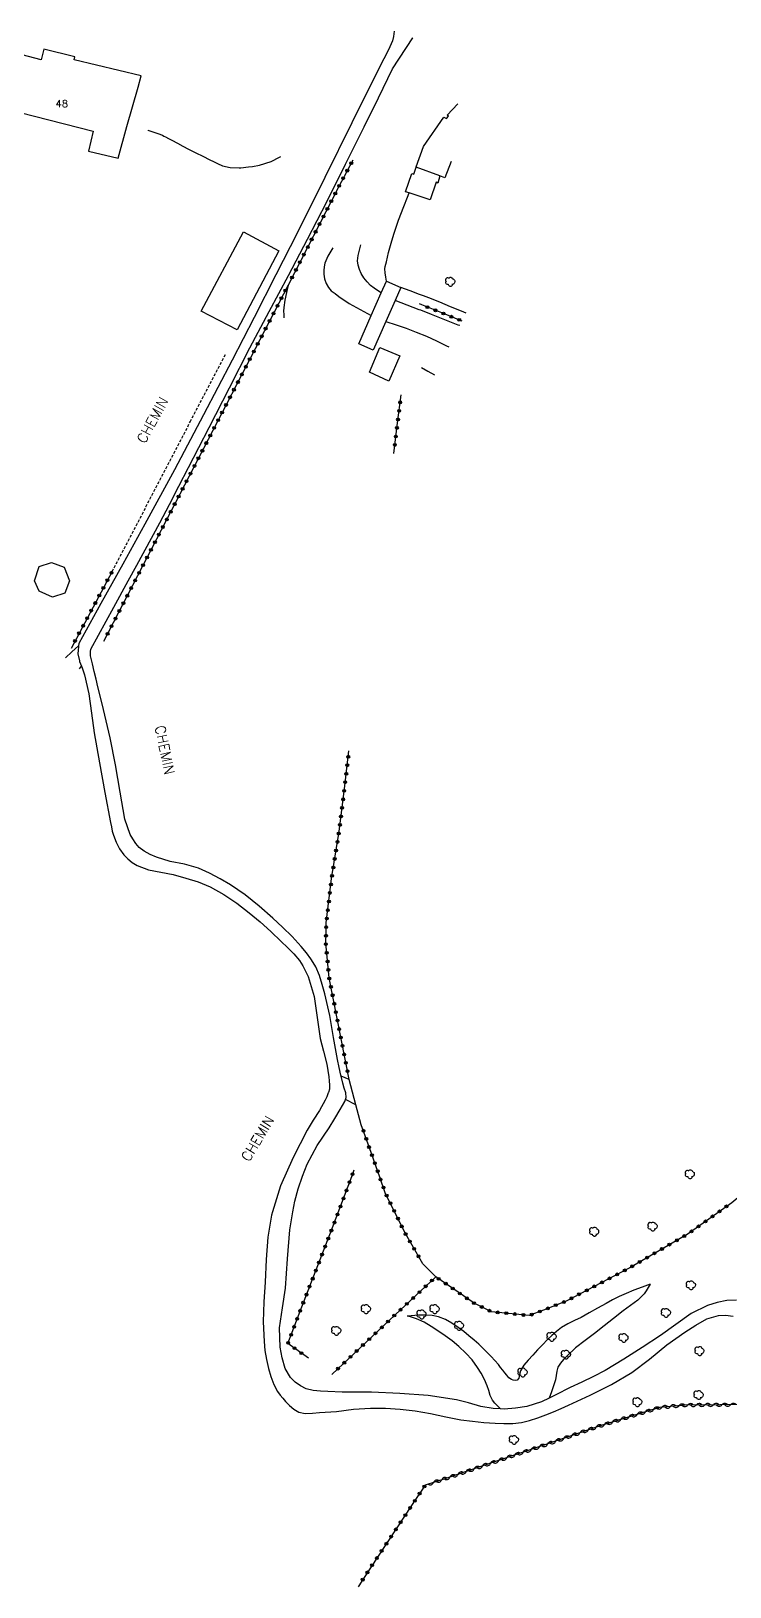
# Model space of a CAD drawing. Header units: millimetres. Extents: x 81000 to 81848, y 145999 to 147000.
# Drawn here: x 81264.5 to 81386.5, y 146378.8 to 146650.4 of the extents above; entities that cross this region are included whole.
import ezdxf
from ezdxf.enums import TextEntityAlignment as Align

# ---------------------------------------------------------------- set-up
doc = ezdxf.new("R2010")
doc.units = ezdxf.units.MM
doc.linetypes.add('DASHED', pattern=[0.75, 0.5, -0.25])
doc.layers.get('0').update_dxf_attribs({"linetype": 'CONTINUOUS'})
for name, color, linetype in [('W0017', 7, 'CONTINUOUS'), ('W0071', 7, 'CONTINUOUS'), ('W0101', 7, 'CONTINUOUS'), ('W0104', 1, 'CONTINUOUS'), ('W0112', 1, 'DASHED'), ('W0120', 7, 'CONTINUOUS'), ('W0211', 2, 'CONTINUOUS'), ('W0214', 2, 'CONTINUOUS'), ('W0300', 7, 'CONTINUOUS'), ('W0310', 3, 'CONTINUOUS'), ('W0322', 7, 'CONTINUOUS'), ('W0323', 7, 'CONTINUOUS'), ('W0330', 7, 'CONTINUOUS'), ('W0989', 7, 'CONTINUOUS'), ('W0991', 7, 'CONTINUOUS')]:
    doc.layers.add(name, color=color, linetype=linetype)
doc.styles.get("Standard").update_dxf_attribs({"font": 'romans.shx', "width": 0.85})

# ---------------------------------------------------------------- blocks, each defined once
blk = doc.blocks.new('T300')
for p, q in [((-0.8, 0.51), (-0.86, 0.34)), ((-0.86, 0.34), (-0.86, 0.17)), ((-0.86, 0.17), (-0.74, 0.06)), ((-0.69, 0.63), (-0.8, 0.51)), ((-0.8, -0.06), (-0.74, 0.06)), ((-0.74, 0.06), (-0.69, 0.11)), ((-0.57, 0.69), (-0.69, 0.63)), ((-0.46, 0.69), (-0.57, 0.69)), ((-0.29, 0.63), (-0.46, 0.69)), ((-0.29, 0.63), (-0.17, 0.74)), ((-0.23, 0.57), (-0.29, 0.63)), ((-0.17, 0.74), (-0.06, 0.8)), ((-0.06, 0.8), (0.06, 0.8)), ((0.06, 0.8), (0.23, 0.74)), ((0.23, 0.74), (0.34, 0.63)), ((0.34, 0.63), (0.4, 0.51)), ((0.46, 0.46), (0.34, 0.46)), ((0.4, 0.51), (0.4, 0.46)), ((0.57, 0.4), (0.46, 0.46)), ((0.57, 0.4), (0.69, 0.29)), ((0.69, 0.29), (0.74, 0.17)), ((0.74, 0.06), (0.69, -0.17)), ((0.74, 0.17), (0.74, 0.06)), ((-0.8, -0.17), (-0.8, -0.06)), ((-0.8, -0.23), (-0.8, -0.17)), ((-0.74, -0.34), (-0.8, -0.23)), ((-0.69, -0.4), (-0.74, -0.34)), ((-0.51, -0.46), (-0.69, -0.4)), ((-0.4, -0.46), (-0.51, -0.46)), ((-0.4, -0.46), (-0.34, -0.46)), ((-0.34, -0.46), (-0.34, -0.4)), ((-0.34, -0.51), (-0.34, -0.46)), ((-0.29, -0.63), (-0.34, -0.51)), ((-0.17, -0.74), (-0.29, -0.63)), ((-0.06, -0.8), (-0.17, -0.74)), ((0.06, -0.8), (-0.06, -0.8)), ((0.17, -0.74), (0.06, -0.8)), ((0.23, -0.69), (0.17, -0.74)), ((0.29, -0.46), (0.23, -0.46)), ((0.29, -0.63), (0.23, -0.69)), ((0.46, -0.4), (0.29, -0.46)), ((0.34, -0.51), (0.29, -0.63)), ((0.34, -0.51), (0.34, -0.46)), ((0.57, -0.34), (0.46, -0.4)), ((0.63, -0.29), (0.57, -0.34)), ((0.69, -0.17), (0.63, -0.29))]:
    blk.add_line(p, q)
blk = doc.blocks.new('t310o')
at = {"color": 0, "linetype": 'Continuous'}
for centre, start, end in [((-0.5, 0.38), 216.8699, 323.1304), ((0.5, -0.37), 36.8699, 143.1303)]:
    blk.add_arc(centre, 0.625, start, end, dxfattribs=at)
blk = doc.blocks.new('t323o')
at = {"color": 0, "linetype": 'Continuous'}
for radius in [0.25, 0.15]:
    blk.add_circle((0, 0), radius, dxfattribs=at)
blk = doc.blocks.new('t322o')
at = {"color": 0, "linetype": 'Continuous'}
for radius in [0.25, 0.15]:
    blk.add_circle((0, 0), radius, dxfattribs=at)

msp = doc.modelspace()

# ---------------------------------------------------------------- linework, layer by layer
at = {"layer": 'W0017'}
for points in [[(81284.87, 146633.13), (81284.88, 146633.12), (81285.74, 146632.86), (81286.58, 146632.57), (81287.4, 146632.23), (81287.64, 146632.11), (81287.96, 146631.96), (81288.5, 146631.68), (81289.05, 146631.39), (81290.03, 146630.86), (81291, 146630.32), (81291.98, 146629.79), (81293.22, 146629.18), (81294.46, 146628.6), (81295.67, 146627.95), (81296.33, 146627.65), (81297.02, 146627.31), (81297.91, 146626.9)], [(81297.91, 146626.9), (81299.24, 146626.64), (81300.81, 146626.55), (81301.09, 146626.54), (81302.45, 146626.7), (81303.16, 146626.79), (81304.35, 146627.02), (81306.4, 146627.66), (81307.88, 146628.42), (81308.07, 146628.51)], [(81272.77, 146543.12), (81271.62, 146542.07), (81270.49, 146541.04)], [(81272.91, 146539.08), (81273.29, 146539.54)], [(81320.01, 146467.39), (81318.62, 146468)], [(81321.21, 146462.98), (81319.38, 146463.91)]]:
    msp.add_lwpolyline(points, dxfattribs=at)
at = {"layer": 'W0071'}
for points in [[(81327.86, 146650.42), (81327.74, 146649.48), (81327.6, 146648.75), (81326.88, 146647.14), (81326.06, 146645.56), (81325.24, 146643.99), (81320.51, 146634.41), (81315.77, 146624.84), (81310.99, 146615.29), (81307.22, 146607.85), (81303.42, 146600.41), (81299.59, 146593), (81294.57, 146583.41), (81289.49, 146573.86), (81284.34, 146564.34), (81280.52, 146557.4), (81276.67, 146550.48), (81272.82, 146543.55)], [(81274.89, 146542.52), (81278.93, 146549.86), (81281.44, 146554.44), (81282.97, 146557.21), (81286.94, 146564.58), (81288.63, 146567.79), (81290.3, 146571.01), (81291.97, 146574.23), (81295.55, 146581.2), (81299.1, 146588.17), (81302.69, 146595.14), (81306.04, 146601.47), (81309.43, 146607.78), (81312.77, 146614.12), (81316.09, 146620.63), (81319.36, 146627.17), (81322.66, 146633.69), (81325.13, 146638.76), (81327.61, 146643.82), (81331.14, 146649.23), (81331.14, 146649.23)], [(81272.82, 146543.55), (81272.77, 146543.12), (81272.75, 146542.95), (81272.68, 146542.34), (81272.66, 146541.74), (81272.91, 146540.51), (81272.94, 146540.41), (81273.29, 146539.54), (81273.39, 146539.3), (81273.51, 146538.95), (81273.83, 146538.08), (81274.54, 146534.74), (81275.01, 146531.34), (81275.49, 146527.94), (81276.41, 146522.72), (81277.37, 146517.51), (81278.32, 146512.3)], [(81280.84, 146512.85), (81280.02, 146517.59), (81279.19, 146522.33), (81278.27, 146527.05), (81277.6, 146530.02), (81276.88, 146532.98), (81276.16, 146535.94), (81275.84, 146537.27), (81275.51, 146538.61), (81275.19, 146539.95), (81275.07, 146540.42), (81274.96, 146540.89), (81274.88, 146541.36), (81274.87, 146541.74), (81274.88, 146542.13), (81274.89, 146542.52)], [(81278.32, 146512.3), (81278.49, 146511.54), (81278.65, 146510.78), (81278.86, 146510.04), (81279.32, 146508.84), (81279.91, 146507.68), (81280.65, 146506.65), (81281.35, 146505.94), (81282.15, 146505.31), (81282.98, 146504.76), (81284.96, 146504), (81287.13, 146503.63), (81289.29, 146503.21), (81291.48, 146502.58), (81293.65, 146501.9), (81295.74, 146501.05), (81298.12, 146499.73), (81300.38, 146498.18), (81302.56, 146496.51), (81304.48, 146494.92), (81306.32, 146493.23), (81308.12, 146491.49), (81309.26, 146490.43), (81310.38, 146489.35), (81311.36, 146488.17), (81311.92, 146487.27), (81312.29, 146486.57), (81312.42, 146486.33), (81312.88, 146485.37), (81313.92, 146481.89), (81314.43, 146478.22), (81314.98, 146474.55), (81315.54, 146472.34), (81316.11, 146470.12), (81316.48, 146467.89), (81316.55, 146467.16), (81316.6, 146466.44), (81316.56, 146465.73), (81316.4, 146465.16), (81316.37, 146465.07), (81316.09, 146464.42), (81315.8, 146463.79), (81314.85, 146462.01), (81313.76, 146460.31), (81312.71, 146458.58), (81310.21, 146453.79), (81308.02, 146448.84), (81306.62, 146444.3), (81306.45, 146443.73), (81305.83, 146439.89), (81305.54, 146435.98), (81305.35, 146432.05), (81305.14, 146428.6), (81305, 146425.14), (81305.15, 146421.71), (81305.32, 146420.11), (81305.56, 146418.52), (81305.92, 146416.96), (81306.33, 146415.57), (81306.84, 146414.2), (81307.52, 146412.94), (81307.95, 146412.34), (81308.41, 146411.77), (81308.91, 146411.23), (81309.62, 146410.51), (81310.38, 146409.85), (81311.22, 146409.36), (81312.36, 146409.14), (81313.61, 146409.19), (81314.85, 146409.27), (81317.82, 146409.48), (81320.78, 146409.85), (81323.75, 146410.07), (81326.34, 146410.02), (81328.94, 146409.85), (81331.52, 146409.57), (81334.2, 146409.11), (81336.87, 146408.52), (81339.54, 146408.03), (81341.53, 146407.76), (81343.52, 146407.54), (81345.51, 146407.42), (81347.04, 146407.38), (81348.58, 146407.39), (81350.09, 146407.55), (81351.53, 146407.89), (81352.95, 146408.36), (81354.35, 146408.88), (81355.69, 146409.42), (81357.02, 146409.99), (81358.34, 146410.58), (81362.1, 146412.32), (81365.8, 146414.2), (81369.36, 146416.28), (81372.47, 146418.59), (81375.47, 146421.09), (81378.63, 146423.32), (81380.52, 146424.53), (81382.46, 146425.65), (81384.48, 146426.24), (81385.75, 146426.26), (81387.04, 146426.11)], [(81387.64, 146428.92), (81385.98, 146428.86), (81384.25, 146428.49), (81382.58, 146427.98), (81379.71, 146426.57), (81377.03, 146424.65), (81374.35, 146422.74), (81371.16, 146420.65), (81367.97, 146418.57), (81364.69, 146416.64), (81362.68, 146415.59), (81360.64, 146414.6), (81358.58, 146413.64), (81356.1, 146412.39), (81354.93, 146411.82), (81353.6, 146411.17), (81351.01, 146410.33), (81349.08, 146410.02), (81347.11, 146409.9), (81346.46, 146409.92), (81345.15, 146409.96), (81343, 146410.35), (81340.88, 146410.96), (81338.74, 146411.51), (81333.83, 146412.23), (81328.88, 146412.62), (81323.91, 146412.84), (81321.37, 146412.86), (81318.82, 146412.82), (81316.29, 146412.93), (81315, 146413.01), (81313.71, 146413.12), (81312.5, 146413.44), (81311.5, 146413.95), (81310.56, 146414.61), (81309.77, 146415.37), (81308.85, 146416.95), (81308.33, 146418.81), (81307.98, 146420.7), (81307.88, 146424.09), (81308.38, 146427.56), (81308.9, 146431.02), (81309.26, 146436.11), (81309.65, 146441.2), (81310.2, 146444.3), (81310.54, 146446.19), (81311.14, 146448.36), (81311.85, 146450.52), (81312.67, 146452.61), (81314.44, 146455.88), (81316.53, 146458.99), (81317.51, 146460.61), (81318.47, 146462.19), (81318.87, 146462.87), (81319.27, 146463.56), (81319.38, 146463.91), (81319.5, 146464.26), (81319.43, 146465.08), (81319.17, 146465.92), (81318.9, 146466.76), (81318.62, 146468), (81318.58, 146468.15), (81318.27, 146469.54), (81317.97, 146470.93), (81317.26, 146474.76), (81316.62, 146478.59), (81315.75, 146482.37), (81315.32, 146483.98), (81314.85, 146485.57), (81314.21, 146487.08), (81313.45, 146488.32), (81313.35, 146488.46), (81312.56, 146489.5), (81311.63, 146490.63), (81310.07, 146492.37), (81308.4, 146494.01), (81306.68, 146495.59), (81304.33, 146497.67), (81301.88, 146499.63), (81299.3, 146501.4), (81297.49, 146502.47), (81295.62, 146503.46), (81293.7, 146504.31), (81291.27, 146504.98), (81288.76, 146505.46), (81286.37, 146506.21), (81285.29, 146506.7), (81284.24, 146507.25), (81283.33, 146507.94), (81282.74, 146508.63), (81282.24, 146509.4), (81281.79, 146510.2), (81280.84, 146512.85)]]:
    msp.add_lwpolyline(points, dxfattribs=at)
at = {"layer": 'W0101'}
msp.add_lwpolyline([(81266.25, 146645.41), (81259.81, 146647.07), (81257.3, 146637.56), (81275.29, 146632.96), (81274.48, 146629.45), (81279.67, 146628.23), (81281.22, 146633.78), (81283.15, 146640.65), (81283.71, 146642.64), (81272.02, 146645.42), (81272.12, 146645.93), (81266.7, 146647.28)], close=True, dxfattribs=at)
msp.add_lwpolyline([(81337.82, 146627.67), (81336.73, 146624.81), (81335.86, 146625.14), (81331.73, 146626.68), (81331.7, 146626.7), (81332.97, 146630.28), (81336.56, 146635.38), (81336.99, 146635.17), (81337.34, 146635.59), (81337.11, 146635.73), (81338.97, 146637.7)], dxfattribs=at)
at = {"layer": 'W0104'}
msp.add_lwpolyline([(81335.86, 146625.14), (81335.5, 146623.89), (81335.2, 146624.04), (81334.16, 146620.99), (81330.51, 146622.18), (81329.88, 146622.39), (81330.96, 146625.57), (81331.31, 146625.46), (81331.73, 146626.68)], dxfattribs=at)
for points in [[(81300.49, 146598.26), (81294.17, 146601.55), (81301.55, 146615.36), (81307.73, 146612.09)], [(81326.97, 146589.33), (81323.56, 146590.86), (81325.38, 146595.21), (81328.85, 146593.73), (81326.97, 146589.33)], [(81268.22, 146551.63), (81265.91, 146552.64), (81265.1, 146554.47), (81265.88, 146556.98), (81268.02, 146557.68), (81270.27, 146556.82), (81271.17, 146554.44), (81270.37, 146552.32)]]:
    msp.add_lwpolyline(points, close=True, dxfattribs=at)
at = {"layer": 'W0112'}
msp.add_lwpolyline([(81278.62, 146556.09), (81284.55, 146567.38), (81284.54, 146567.39), (81292.28, 146582.24), (81298.51, 146594.17)], dxfattribs=at)
at = {"layer": 'W0120'}
msp.add_lwpolyline([(81324.22, 146594.72), (81321.69, 146595.84), (81323.88, 146600.79), (81325.61, 146604.71), (81326.52, 146606.76), (81329.05, 146605.64), (81328.06, 146603.41), (81326.43, 146599.71)], close=True, dxfattribs=at)
at = {"layer": 'W0211'}
for points in [[(81326.52, 146606.76), (81326.4, 146607.49), (81326.29, 146608.22), (81326.27, 146608.94), (81326.33, 146609.34), (81326.42, 146609.75), (81326.52, 146610.15), (81326.9, 146611.77), (81327.34, 146613.39), (81327.81, 146614.99), (81328.65, 146617.41), (81329.58, 146619.8), (81330.22, 146621.45), (81330.51, 146622.18)], [(81309.35, 146606.07), (81309.06, 146604.77), (81308.76, 146603.47), (81308.59, 146602.16), (81308.58, 146601.56), (81308.6, 146600.95), (81308.62, 146600.35)], [(81340.47, 146601.19), (81339.63, 146601.52), (81337.73, 146602.31), (81335.84, 146603.11), (81333.93, 146603.87), (81333.02, 146604.21), (81332.31, 146604.47), (81330.68, 146605.06), (81329.05, 146605.64)], [(81332.62, 146591.68), (81333.76, 146591.06), (81334.9, 146590.44), (81334.91, 146590.44)], [(81372.55, 146431.67), (81371.15, 146431.16), (81369.74, 146430.64), (81368.36, 146430.08), (81367.18, 146429.52), (81366.02, 146428.93), (81364.87, 146428.32), (81363.4, 146427.52), (81361.95, 146426.7), (81360.5, 146425.89), (81359.35, 146425.32), (81358.19, 146424.75), (81357.1, 146424.1), (81356.24, 146423.45), (81355.43, 146422.75), (81354.64, 146422.01), (81353.75, 146421.13), (81352.89, 146420.21), (81352.07, 146419.27), (81351.29, 146418.41), (81350.54, 146417.53), (81349.93, 146416.57), (81349.76, 146415.95), (81349.63, 146415.31), (81349.33, 146414.93), (81349.03, 146414.9), (81348.67, 146414.96), (81348.34, 146415.06), (81347.92, 146415.36), (81347.57, 146415.79), (81347.22, 146416.22), (81346.83, 146416.69), (81346.45, 146417.16), (81346.07, 146417.64), (81345.46, 146418.35), (81344.84, 146419.05), (81344.2, 146419.73), (81343.44, 146420.48), (81342.64, 146421.2), (81341.84, 146421.9), (81340.93, 146422.68), (81340.01, 146423.44), (81339.05, 146424.14), (81337.96, 146424.87), (81336.82, 146425.52), (81335.63, 146425.99), (81334.51, 146426.2), (81333.34, 146426.27), (81332.17, 146426.26), (81331.5, 146426.23), (81330.83, 146426.18), (81330.17, 146426.13)]]:
    msp.add_lwpolyline(points, dxfattribs=at)
at = {"layer": 'W0214'}
for points in [[(81317.17, 146612.59), (81316.99, 146612.32), (81316.28, 146611.14), (81315.79, 146609.89), (81315.66, 146609.27), (81315.57, 146608.63), (81315.57, 146608), (81315.71, 146607.19), (81315.99, 146606.39), (81316.38, 146605.68), (81316.9, 146605.1), (81317.55, 146604.59), (81318.2, 146604.11), (81320.02, 146602.9), (81321.95, 146601.84), (81323.88, 146600.79)], [(81325.61, 146604.71), (81324.98, 146605.13), (81324.36, 146605.55), (81323.77, 146606.01), (81323.14, 146606.65), (81322.57, 146607.35), (81322.1, 146608.11), (81321.81, 146608.82), (81321.59, 146609.57), (81321.48, 146610.31), (81321.57, 146611.24), (81321.82, 146612.16), (81322.08, 146613.09)], [(81339.34, 146599.01), (81339.07, 146599.11), (81336.72, 146600.04), (81334.37, 146600.97), (81332.51, 146601.69), (81332.26, 146601.78), (81330.16, 146602.6), (81328.06, 146603.41)], [(81326.43, 146599.71), (81328.2, 146599.12), (81329.97, 146598.54), (81331.71, 146597.89), (81331.74, 146597.89), (81333.5, 146597.15), (81335.27, 146596.35), (81337.02, 146595.51), (81337.43, 146595.31)], [(81372.55, 146431.67), (81372.23, 146431.1), (81371.9, 146430.53), (81371.54, 146429.99), (81370.44, 146428.89), (81369.15, 146427.95), (81367.86, 146427.01), (81366.2, 146425.7), (81364.52, 146424.4), (81362.86, 146423.09), (81361.2, 146421.83), (81359.54, 146420.55), (81358.04, 146419.13), (81357.46, 146418.52), (81356.91, 146417.88), (81356.48, 146417.18), (81356.28, 146416.49), (81356.17, 146415.75), (81356.04, 146415.02), (81355.71, 146413.94), (81355.32, 146412.88), (81354.93, 146411.82)], [(81346.46, 146409.92), (81345.96, 146410.41), (81345.46, 146410.9), (81345.02, 146411.43), (81344.65, 146412.23), (81344.4, 146413.11), (81344.12, 146413.97), (81343.63, 146415.06), (81343.07, 146416.13), (81342.45, 146417.15), (81341.47, 146418.46), (81340.36, 146419.67), (81339.17, 146420.81), (81338.01, 146421.79), (81336.78, 146422.7), (81335.52, 146423.54), (81334.32, 146424.31), (81333.09, 146425.03), (81331.79, 146425.62), (81331.26, 146425.8), (81330.71, 146425.97), (81330.17, 146426.13)]]:
    msp.add_lwpolyline(points, dxfattribs=at)
at = {"layer": 'W0310'}
msp.add_lwpolyline([(81488.86, 146397.63), (81488.63, 146397.67), (81450.13, 146405.13), (81441.81, 146406.98), (81439.27, 146407.38), (81425.32, 146408.46), (81412.62, 146409.15), (81396.96, 146410.19), (81388.43, 146410.66), (81384.8, 146410.63), (81378.71, 146410.59), (81374.19, 146410.15), (81363.84, 146406.97), (81354.36, 146403.68), (81349.02, 146401.89), (81342.82, 146399.79), (81336.9, 146397.77), (81333.31, 146396.63)], dxfattribs=at)
at = {"layer": 'W0322'}
msp.add_lwpolyline([(81320.66, 146627.92), (81318.15, 146623.15), (81309.35, 146606.07)], dxfattribs=at)
at = {"layer": 'W0323'}
for points in [[(81309.35, 146606.07), (81283.07, 146555.35), (81277.15, 146543.87)], [(81339.75, 146599.81), (81336.19, 146601.23), (81332.7, 146602.63), (81332.29, 146602.8)], [(81327.79, 146576.69), (81328.48, 146582.06), (81329.1, 146586.91)], [(81278.62, 146556.09), (81271.45, 146542.65)], [(81320.01, 146467.39), (81316.53, 146485.16), (81315.93, 146491.22), (81315.99, 146493.15), (81316.03, 146494.75), (81316.95, 146502.48), (81318.26, 146510.73), (81319.26, 146518.66), (81319.98, 146524.8)], [(81332.88, 146435.25), (81331.94, 146436.87), (81329.67, 146440.8), (81326.33, 146447.65), (81325.36, 146450.39), (81323.54, 146455.5), (81322.14, 146459.52)], [(81312.9, 146418.77), (81309.33, 146421.35), (81310.81, 146425.31), (81311.44, 146426.99), (81316.95, 146441.11), (81320.63, 146450.93), (81320.9, 146451.64)], [(81390.01, 146448.57), (81386.81, 146445.91), (81379.21, 146440.49), (81369.02, 146434.56), (81365.26, 146432.58), (81357.93, 146428.75), (81353.92, 146427.15), (81351.46, 146426.21), (81344.89, 146426.88), (81341.82, 146428.36), (81335.16, 146432.96), (81328.02, 146426.33), (81316.98, 146415.92)], [(81333.31, 146396.63), (81331.04, 146393.21), (81323.6, 146382), (81321.58, 146378.85)]]:
    msp.add_lwpolyline(points, dxfattribs=at)
at = {"layer": 'W0330'}
for points in [[(81322.14, 146459.52), (81321.21, 146462.98), (81320.01, 146467.39)], [(81335.16, 146432.96), (81332.88, 146435.25)]]:
    msp.add_lwpolyline(points, dxfattribs=at)

# ---------------------------------------------------------------- block references
at = {"layer": 'W0300'}
for p in [(81337.7, 146606.64), (81379.54, 146450.87), (81362.84, 146440.84), (81373.03, 146441.74), (81379.74, 146431.49), (81322.98, 146427.32), (81334.97, 146427.32), (81375.38, 146426.67), (81332.69, 146426.4), (81339.24, 146424.42), (81317.8, 146423.53), (81355.4, 146422.5), (81367.96, 146422.3), (81357.92, 146419.38), (81381.22, 146419.99), (81350.33, 146416.28), (81370.38, 146411.08), (81381.06, 146412.33), (81348.83, 146404.49)]:
    msp.add_blockref('T300', p, dxfattribs=at)
at = {"layer": 'W0310'}
for p, rotation in [((81367.44, 146408.08), 197.107786859171), ((81368.88, 146408.52), 197.107786859171), ((81370.31, 146408.96), 197.107786859171), ((81371.74, 146409.4), 197.107786859171), ((81373.18, 146409.84), 197.107786859171), ((81374.63, 146410.2), 185.4809796232395), ((81376.12, 146410.34), 185.4809796232395), ((81377.61, 146410.48), 185.4809796232395), ((81379.11, 146410.59), 180.4423206536683), ((81380.61, 146410.6), 180.4423206536683), ((81382.11, 146410.61), 180.4423206536683), ((81383.61, 146410.62), 180.4423206536683), ((81385.11, 146410.64), 180.3464793249209), ((81386.61, 146410.64), 180.3464793249209), ((81358.9, 146405.26), 199.1125995236124), ((81360.32, 146405.75), 199.1125995236124), ((81361.73, 146406.24), 199.1125995236124), ((81363.15, 146406.73), 199.1125995236124), ((81364.58, 146407.19), 197.107786859171), ((81366.01, 146407.64), 197.107786859171), ((81351.8, 146402.82), 198.5925576543808), ((81353.23, 146403.3), 198.5925576543808), ((81354.65, 146403.78), 199.1125995236124), ((81356.06, 146404.27), 199.1125995236124), ((81357.48, 146404.76), 199.1125995236124), ((81343.28, 146399.94), 198.7364590975062), ((81344.7, 146400.42), 198.7364590975062), ((81346.12, 146400.9), 198.7364590975062), ((81347.54, 146401.39), 198.7364590975062), ((81348.96, 146401.87), 198.7364590975062), ((81350.38, 146402.35), 198.5925576543808), ((81334.74, 146397.08), 197.6785015332844), ((81336.17, 146397.54), 197.6785015332844), ((81337.6, 146398.01), 198.7736990423827), ((81339.02, 146398.49), 198.7736990423827), ((81340.44, 146398.97), 198.7736990423827), ((81341.86, 146399.46), 198.7736990423827)]:
    msp.add_blockref('t310o', p, dxfattribs=dict(at, rotation=rotation))
at = {"layer": 'W0322'}
for p, rotation in [((81319.68, 146626.06), 242.1680657966557), ((81320.38, 146627.38), 242.1680657966557), ((81318.28, 146623.4), 242.1680657966557), ((81318.98, 146624.73), 242.1680657966557), ((81316.9, 146620.74), 242.7736627886455), ((81317.59, 146622.07), 242.7736627886455), ((81315.53, 146618.07), 242.7736627886455), ((81316.22, 146619.4), 242.7736627886455), ((81314.16, 146615.4), 242.7736627886455), ((81314.84, 146616.74), 242.7736627886455), ((81312.79, 146612.73), 242.7736627886455), ((81313.47, 146614.07), 242.7736627886455), ((81311.41, 146610.07), 242.7736627886455), ((81312.1, 146611.4), 242.7736627886455), ((81310.04, 146607.4), 242.7736627886455), ((81310.73, 146608.73), 242.7736627886455)]:
    msp.add_blockref('t322o', p, dxfattribs=dict(at, rotation=rotation))
at = {"layer": 'W0323'}
for p, rotation in [((81308.19, 146603.81), 242.6014284889705), ((81308.88, 146605.15), 242.6014284889705), ((81306.81, 146601.15), 242.6014284889705), ((81307.5, 146602.48), 242.6014284889705), ((81333.68, 146602.24), 158.136327898124), ((81335.07, 146601.68), 158.136327898124), ((81336.47, 146601.12), 158.206391872229), ((81305.43, 146598.49), 242.6014284889705), ((81306.12, 146599.82), 242.6014284889705), ((81337.86, 146600.57), 158.206391872229), ((81339.25, 146600.01), 158.206391872229), ((81304.05, 146595.82), 242.6014284889705), ((81304.74, 146597.15), 242.6014284889705), ((81302.66, 146593.16), 242.6014284889705), ((81303.36, 146594.49), 242.6014284889705), ((81301.28, 146590.5), 242.6014284889705), ((81301.97, 146591.83), 242.6014284889705), ((81299.9, 146587.83), 242.6014284889705), ((81300.59, 146589.16), 242.6014284889705), ((81298.52, 146585.17), 242.6014284889705), ((81299.21, 146586.5), 242.6014284889705), ((81328.93, 146585.62), 82.69185637093719), ((81297.14, 146582.51), 242.6014284889705), ((81297.83, 146583.84), 242.6014284889705), ((81328.55, 146582.64), 82.69185637093719), ((81328.74, 146584.13), 82.69185637093719), ((81295.76, 146579.84), 242.6014284889705), ((81296.45, 146581.17), 242.6014284889705), ((81328.17, 146579.67), 82.69240683543748), ((81328.36, 146581.15), 82.69240683543748), ((81294.38, 146577.18), 242.6014284889705), ((81295.07, 146578.51), 242.6014284889705), ((81327.98, 146578.18), 82.69240683543748), ((81293, 146574.52), 242.6014284889705), ((81293.69, 146575.85), 242.6014284889705), ((81291.62, 146571.85), 242.6014284889705), ((81292.31, 146573.18), 242.6014284889705), ((81290.24, 146569.19), 242.6014284889705), ((81290.93, 146570.52), 242.6014284889705), ((81288.86, 146566.52), 242.6014284889705), ((81289.55, 146567.86), 242.6014284889705), ((81287.48, 146563.86), 242.6014284889705), ((81288.17, 146565.19), 242.6014284889705), ((81286.1, 146561.2), 242.6014284889705), ((81286.79, 146562.53), 242.6014284889705), ((81284.72, 146558.53), 242.6014284889705), ((81285.41, 146559.87), 242.6014284889705), ((81278.51, 146555.88), 241.9155633043517), ((81283.34, 146555.87), 242.6014284889705), ((81284.03, 146557.2), 242.6014284889705), ((81277.1, 146553.24), 241.9155633043517), ((81277.8, 146554.56), 241.9155633043517), ((81281.96, 146553.2), 242.746583499791), ((81282.65, 146554.54), 242.746583499791), ((81275.69, 146550.59), 241.9155633043517), ((81276.39, 146551.91), 241.9155633043517), ((81280.59, 146550.54), 242.746583499791), ((81281.28, 146551.87), 242.746583499791), ((81273.57, 146546.62), 241.9155633043517), ((81274.27, 146547.94), 241.9155633043517), ((81274.98, 146549.27), 241.9155633043517), ((81279.21, 146547.87), 242.746583499791), ((81279.9, 146549.2), 242.746583499791), ((81272.16, 146543.97), 241.9155633043517), ((81272.86, 146545.3), 241.9155633043517), ((81277.84, 146545.2), 242.746583499791), ((81278.53, 146546.54), 242.746583499791), ((81319.68, 146522.27), 83.25586698437048), ((81319.86, 146523.76), 83.25586698437048), ((81319.51, 146520.79), 83.25586698437048), ((81319.15, 146517.81), 82.83318723705153), ((81319.33, 146519.3), 83.25586698437048), ((81318.77, 146514.83), 82.83318723705153), ((81318.96, 146516.32), 82.83318723705153), ((81318.4, 146511.85), 82.83318723705153), ((81318.59, 146513.34), 82.83318723705153), ((81317.97, 146508.89), 81.00347770567483), ((81318.2, 146510.37), 81.00347770567483), ((81317.5, 146505.92), 81.00347770567483), ((81317.73, 146507.4), 81.00347770567483), ((81317.26, 146504.44), 81.00347770567483), ((81316.83, 146501.47), 83.20980812392305), ((81317.03, 146502.96), 81.00347770567483), ((81316.48, 146498.49), 83.20980812392305), ((81316.65, 146499.98), 83.20980812392305), ((81316.12, 146495.51), 83.20980812392305), ((81316.3, 146497), 83.20980812392305), ((81315.97, 146492.52), 88.45585320624711), ((81316.01, 146494.02), 88.42377843200758), ((81315.95, 146491.02), 95.57014193206139), ((81316.1, 146489.53), 95.57014193206139), ((81316.25, 146488.04), 95.57014193206139), ((81316.39, 146486.54), 95.57014193206139), ((81316.55, 146485.05), 101.1045587933091), ((81316.84, 146483.58), 101.1045587933091), ((81317.12, 146482.11), 101.1045587933091), ((81317.41, 146480.64), 101.1045587933091), ((81317.7, 146479.16), 101.1045587933091), ((81317.99, 146477.69), 101.1045587933091), ((81318.28, 146476.22), 101.1045587933091), ((81318.57, 146474.75), 101.1045587933091), ((81318.86, 146473.28), 101.1045587933091), ((81319.15, 146471.8), 101.1045587933091), ((81319.44, 146470.33), 101.1045587933091), ((81319.73, 146468.86), 101.1045587933091), ((81322.51, 146458.47), 109.1502572992835), ((81323, 146457.05), 109.1502572992835), ((81323.49, 146455.63), 109.1502572992835), ((81324, 146454.22), 109.5706930483403), ((81324.5, 146452.81), 109.5706930483403), ((81320.08, 146449.47), 69.43053521849379), ((81320.61, 146450.87), 69.43053521849379), ((81325, 146451.39), 109.5706930483403), ((81325.5, 146449.98), 109.5768439747777), ((81319.03, 146446.66), 69.43053521849379), ((81319.55, 146448.06), 69.43053521849379), ((81326.01, 146448.57), 109.5768439747777), ((81326.56, 146447.17), 115.9468599886994), ((81317.97, 146443.85), 69.43053521849379), ((81318.5, 146445.25), 69.43053521849379), ((81327.22, 146445.83), 115.9468599886994), ((81327.88, 146444.48), 115.9468599886994), ((81383.45, 146443.52), 215.4962997335051), ((81384.67, 146444.39), 215.4962997335051), ((81385.89, 146445.26), 215.4962997335051), ((81316.92, 146441.04), 68.6905895120587), ((81317.45, 146442.44), 69.43053521849379), ((81328.53, 146443.13), 115.9468599886994), ((81329.19, 146441.78), 115.9468599886994), ((81379.79, 146440.9), 215.4962997335051), ((81381.01, 146441.78), 215.4962997335051), ((81382.23, 146442.65), 215.4962997335051), ((81315.83, 146438.24), 68.6905895120587), ((81316.37, 146439.64), 68.6905895120587), ((81329.87, 146440.44), 120.0720317430468), ((81330.62, 146439.15), 120.0720317430468), ((81375.93, 146438.59), 210.1819230613984), ((81377.23, 146439.34), 210.1819230613984), ((81378.53, 146440.09), 210.1819230613984), ((81314.74, 146435.45), 68.6905895120587), ((81315.28, 146436.85), 68.6905895120587), ((81331.37, 146437.85), 120.0720317430468), ((81332.12, 146436.55), 120.0573867734495), ((81370.75, 146435.57), 210.1819230613984), ((81372.04, 146436.32), 210.1819230613984), ((81373.34, 146437.08), 210.1819230613984), ((81374.64, 146437.83), 210.1819230613984), ((81313.65, 146432.65), 68.6905895120587), ((81314.19, 146434.05), 68.6905895120587), ((81335.64, 146432.63), 145.3840206874882), ((81365.48, 146432.7), 207.8446513989326), ((81366.81, 146433.4), 207.8446513989326), ((81368.13, 146434.1), 207.8446513989326), ((81369.45, 146434.82), 210.1819230613984), ((81312.56, 146429.86), 68.6905895120587), ((81313.1, 146431.26), 68.6905895120587), ((81332.29, 146430.29), 222.8902978426705), ((81333.39, 146431.32), 222.8902978426705), ((81334.48, 146432.34), 222.8902978426705), ((81336.87, 146431.78), 145.3840206874882), ((81338.1, 146430.93), 145.3840206874882), ((81339.34, 146430.07), 145.3840206874882), ((81360.16, 146429.92), 207.5957625280253), ((81361.49, 146430.61), 207.5957625280253), ((81362.82, 146431.31), 207.5957625280253), ((81364.15, 146432), 207.5957625280253), ((81312.01, 146428.46), 68.6905895120587), ((81328.99, 146427.23), 222.8902978426705), ((81330.09, 146428.25), 222.8902978426705), ((81331.19, 146429.27), 222.8902978426705), ((81340.57, 146429.22), 145.3840206874882), ((81341.81, 146428.37), 145.3840206874882), ((81343.16, 146427.71), 154.1721700047523), ((81354.7, 146427.46), 201.6509041677989), ((81356.09, 146428.02), 201.6509041677989), ((81357.49, 146428.57), 201.6509041677989), ((81358.84, 146429.22), 207.5957625280253), ((81310.94, 146425.66), 69.49258660052789), ((81311.47, 146427.06), 68.6905895120587), ((81326.8, 146425.18), 223.3076260899337), ((81327.89, 146426.21), 223.3076260899337), ((81344.51, 146427.06), 154.1721700047523), ((81345.96, 146426.77), 174.2254799895979), ((81347.45, 146426.62), 174.2254799895979), ((81348.94, 146426.47), 174.2254799895979), ((81350.44, 146426.31), 174.2254799895979), ((81351.9, 146426.38), 200.9704510238057), ((81353.3, 146426.92), 200.9704510238057), ((81309.89, 146422.85), 69.50907442184985), ((81310.41, 146424.26), 69.50907442184985), ((81323.53, 146422.09), 223.3076260899337), ((81324.62, 146423.12), 223.3076260899337), ((81325.71, 146424.15), 223.3076260899337), ((81309.36, 146421.45), 69.50907442184985), ((81310.47, 146420.53), 144.1324483984771), ((81311.68, 146419.65), 144.1324483984771), ((81320.25, 146419.01), 223.3076260899337), ((81321.34, 146420.04), 223.3076260899337), ((81322.43, 146421.07), 223.3076260899337), ((81318.07, 146416.95), 223.3076260899337), ((81319.16, 146417.98), 223.3076260899337), ((81332.32, 146395.13), 236.4106279404367), ((81333.15, 146396.38), 236.4106279404367), ((81330.66, 146392.63), 236.4079505926578), ((81331.49, 146393.88), 236.4106279404367), ((81329, 146390.13), 236.4079505926578), ((81329.83, 146391.38), 236.4079505926578), ((81326.51, 146386.38), 236.4079505926578), ((81327.34, 146387.63), 236.4079505926578), ((81328.17, 146388.88), 236.4079505926578), ((81324.85, 146383.88), 236.4079505926578), ((81325.68, 146385.13), 236.4079505926578), ((81323.2, 146381.38), 237.3866726965414), ((81324.02, 146382.63), 236.4079505926578), ((81322.39, 146380.11), 237.3866726965414)]:
    msp.add_blockref('t323o', p, dxfattribs=dict(at, rotation=rotation))

# ---------------------------------------------------------------- texts
at = {"layer": 'W0989'}
for rotation, p in [(61.5499, (81285.67, 146582.52)), (281.7617, (81287.83, 146524.94)), (59.268, (81304.02, 146457.1))]:
    msp.add_text('CHEMIN', height=1.75, rotation=rotation, dxfattribs=at).set_placement(p, align=Align.MIDDLE_CENTER)
at = {"layer": 'W0991'}
msp.add_text('48', height=1.25, dxfattribs=at).set_placement((81269.84, 146637.76), align=Align.MIDDLE_CENTER)

doc.saveas('drawing.dxf')
